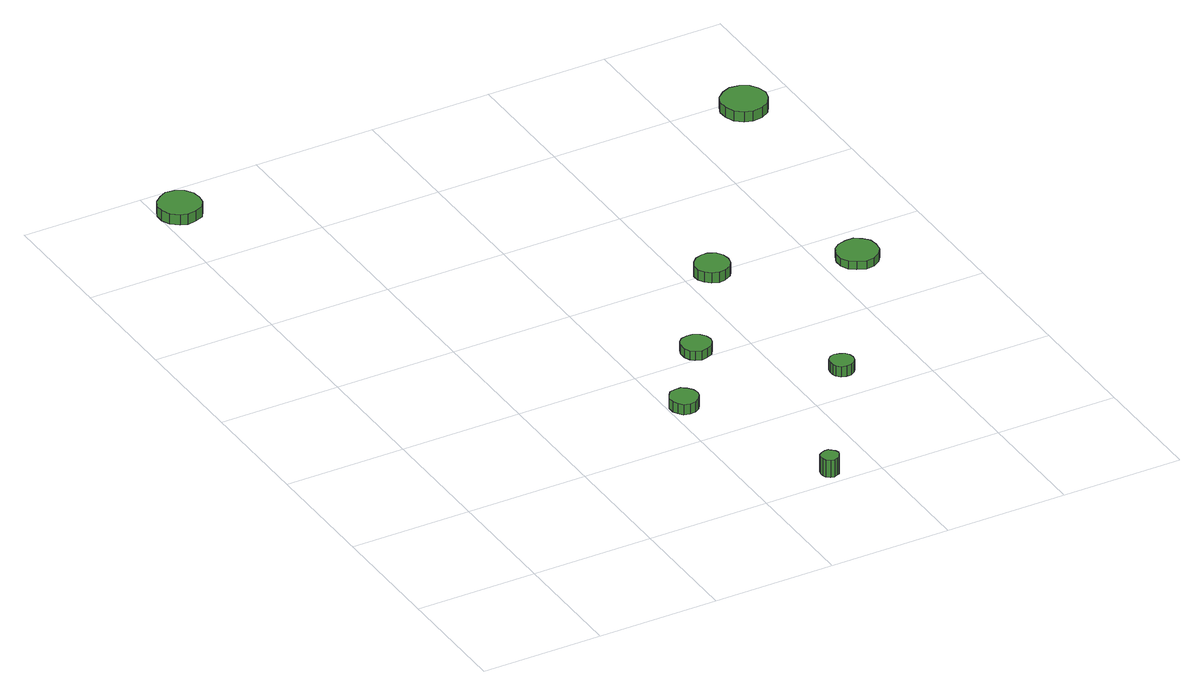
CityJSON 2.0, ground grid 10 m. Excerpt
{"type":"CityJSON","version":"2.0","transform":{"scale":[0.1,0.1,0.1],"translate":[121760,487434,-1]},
"CityObjects":{
"tree1":{"type":"SolitaryVegetationObject","attributes":{"function":"something"}},
"tree2":{"type":"SolitaryVegetationObject","attributes":{"function":"something"},"geometry":[{"type":"MultiSurface","lod":"1","boundaries":[[[0,1,2,3,4,5,6,7,8,9,10,11,12,13,14]],[[15,16,17,18,19,20,21,22,23,24,25,26,27,28,29]],[[0,29,28,1]],[[1,28,27,2]],[[2,27,26,3]],[[3,26,25,4]],[[4,25,24,5]],[[5,24,23,6]],[[6,23,22,7]],[[7,22,21,8]],[[8,21,20,9]],[[9,20,19,10]],[[10,19,18,11]],[[11,18,17,12]],[[12,17,16,13]],[[13,16,15,14]],[[14,15,29,0]]]}]},
"tree3":{"type":"SolitaryVegetationObject","attributes":{"function":"something"}},
"tree4":{"type":"SolitaryVegetationObject","attributes":{"function":"something"},"geometry":[{"type":"MultiSurface","lod":"1","boundaries":[[[30,31,32,33,34,35,36,37,38,39,40,41,42,43,44]],[[45,46,47,48,49,50,51,52,53,54,55,56,57,58,59]],[[30,59,58,31]],[[31,58,57,32]],[[32,57,56,33]],[[33,56,55,34]],[[34,55,54,35]],[[35,54,53,36]],[[36,53,52,37]],[[37,52,51,38]],[[38,51,50,39]],[[39,50,49,40]],[[40,49,48,41]],[[41,48,47,42]],[[42,47,46,43]],[[43,46,45,44]],[[44,45,59,30]]]}]},
"tree5":{"type":"SolitaryVegetationObject","attributes":{"function":"something"},"geometry":[{"type":"MultiSurface","lod":"1","boundaries":[[[60,61,62,63,64,65,66,67,68,69,70,71,72,73,74]],[[75,76,77,78,79,80,81,82,83,84,85,86,87,88,89]],[[60,89,88,61]],[[61,88,87,62]],[[62,87,86,63]],[[63,86,85,64]],[[64,85,84,65]],[[65,84,83,66]],[[66,83,82,67]],[[67,82,81,68]],[[68,81,80,69]],[[69,80,79,70]],[[70,79,78,71]],[[71,78,77,72]],[[72,77,76,73]],[[73,76,75,74]],[[74,75,89,60]]]}]},
"tree6":{"type":"SolitaryVegetationObject","attributes":{"function":"something"},"geometry":[{"type":"MultiSurface","lod":"1","boundaries":[[[90,91,92,93,94,95,96,97,98,99,100,101,102,103,104]],[[105,106,107,108,109,110,111,112,113,114,115,116,117,118,119]],[[90,119,118,91]],[[91,118,117,92]],[[92,117,116,93]],[[93,116,115,94]],[[94,115,114,95]],[[95,114,113,96]],[[96,113,112,97]],[[97,112,111,98]],[[98,111,110,99]],[[99,110,109,100]],[[100,109,108,101]],[[101,108,107,102]],[[102,107,106,103]],[[103,106,105,104]],[[104,105,119,90]]]}]},
"tree7":{"type":"SolitaryVegetationObject","attributes":{"function":"something"},"geometry":[{"type":"MultiSurface","lod":"1","boundaries":[[[120,121,122,123,124,125,126,127,128,129,130,131,132,133,134]],[[135,136,137,138,139,140,141,142,143,144,145,146,147,148,149]],[[120,149,148,121]],[[121,148,147,122]],[[122,147,146,123]],[[123,146,145,124]],[[124,145,144,125]],[[125,144,143,126]],[[126,143,142,127]],[[127,142,141,128]],[[128,141,140,129]],[[129,140,139,130]],[[130,139,138,131]],[[131,138,137,132]],[[132,137,136,133]],[[133,136,135,134]],[[134,135,149,120]]]}]},
"tree8":{"type":"SolitaryVegetationObject","attributes":{"function":"something"},"geometry":[{"type":"MultiSurface","lod":"1","boundaries":[[[150,151,152,153,154,155,156,157,158,159,160,161,162,163,164]],[[165,166,167,168,169,170,171,172,173,174,175,176,177,178,179]],[[150,179,178,151]],[[151,178,177,152]],[[152,177,176,153]],[[153,176,175,154]],[[154,175,174,155]],[[155,174,173,156]],[[156,173,172,157]],[[157,172,171,158]],[[158,171,170,159]],[[159,170,169,160]],[[160,169,168,161]],[[161,168,167,162]],[[162,167,166,163]],[[163,166,165,164]],[[164,165,179,150]]]}]},
"tree9":{"type":"SolitaryVegetationObject","attributes":{"function":"something"},"geometry":[{"type":"MultiSurface","lod":"1","boundaries":[[[180,181,182,183,184,185,186,187,188,189,190,191,192,193,194]],[[195,196,197,198,199,200,201,202,203,204,205,206,207,208,209]],[[180,209,208,181]],[[181,208,207,182]],[[182,207,206,183]],[[183,206,205,184]],[[184,205,204,185]],[[185,204,203,186]],[[186,203,202,187]],[[187,202,201,188]],[[188,201,200,189]],[[189,200,199,190]],[[190,199,198,191]],[[191,198,197,192]],[[192,197,196,193]],[[193,196,195,194]],[[194,195,209,180]]]}]},
"tree10":{"type":"SolitaryVegetationObject","attributes":{"function":"something"}},
"tree11":{"type":"SolitaryVegetationObject","attributes":{"function":"something"},"geometry":[{"type":"MultiSurface","lod":"1","boundaries":[[[210,211,212,213,214,215,216,217,218,219,220,221,222,223,224]],[[225,226,227,228,229,230,231,232,233,234,235,236,237,238,239]],[[210,239,238,211]],[[211,238,237,212]],[[212,237,236,213]],[[213,236,235,214]],[[214,235,234,215]],[[215,234,233,216]],[[216,233,232,217]],[[217,232,231,218]],[[218,231,230,219]],[[219,230,229,220]],[[220,229,228,221]],[[221,228,227,222]],[[222,227,226,223]],[[223,226,225,224]],[[224,225,239,210]]]}]}
},
"vertices":[
[34,570,16],[33,577,16],[29,583,16],[22,587,16],[15,588,16],[9,585,16],[3,580,16],[0,574,16],[0,567,16],[3,560,16],[9,555,16],[15,553,16],[22,554,16],[29,557,16],[33,563,16],[33,563,7],[29,557,7],[22,554,7],[15,553,7],[9,555,7],[3,560,7],[0,567,7],[0,574,7],[3,580,7],[9,585,7],[15,588,7],[22,587,7],[29,583,7],[33,577,7],[34,570,7],
[225,148,16],[224,153,16],[221,157,16],[217,160,16],[212,160,16],[207,159,16],[204,155,16],[202,151,16],[202,146,16],[204,142,16],[207,138,16],[212,137,16],[217,137,16],[221,140,16],[224,144,16],[224,144,7],[221,140,7],[217,137,7],[212,137,7],[207,138,7],[204,142,7],[202,146,7],[202,151,7],[204,155,7],[207,159,7],[212,160,7],[217,160,7],[221,157,7],[224,153,7],[225,148,7],
[271,15,22],[270,18,22],[268,20,22],[266,22,22],[263,22,22],[260,21,22],[257,19,22],[256,16,22],[256,13,22],[257,10,22],[260,8,22],[263,7,22],[266,8,22],[268,9,22],[270,12,22],[270,12,7],[268,9,7],[266,8,7],[263,7,7],[260,8,7],[257,10,7],[256,13,7],[256,16,7],[257,19,7],[260,21,7],[263,22,7],[266,22,7],[268,20,7],[270,18,7],[271,15,7],
[271,210,15],[270,215,15],[267,219,15],[262,222,15],[257,222,15],[252,221,15],[249,218,15],[247,213,15],[247,208,15],[249,203,15],[252,200,15],[257,198,15],[262,199,15],[267,201,15],[270,206,15],[270,206,7],[267,201,7],[262,199,7],[257,198,7],[252,200,7],[249,203,7],[247,208,7],[247,213,7],[249,218,7],[252,221,7],[257,222,7],[262,222,7],[267,219,7],[270,215,7],[271,210,7],
[351,134,16],[350,138,16],[348,141,16],[344,143,16],[340,144,16],[336,143,16],[333,140,16],[332,136,16],[332,132,16],[333,129,16],[336,126,16],[340,125,16],[344,125,16],[348,127,16],[350,130,16],[350,130,7],[348,127,7],[344,125,7],[340,125,7],[336,126,7],[333,129,7],[332,132,7],[332,136,7],[333,140,7],[336,143,7],[340,144,7],[344,143,7],[348,141,7],[350,138,7],[351,134,7],
[337,300,16],[336,306,16],[333,311,16],[327,314,16],[322,314,16],[316,312,16],[312,308,16],[309,303,16],[309,297,16],[312,292,16],[316,288,16],[322,286,16],[327,287,16],[333,290,16],[336,294,16],[336,294,7],[333,290,7],[327,287,7],[322,286,7],[316,288,7],[312,292,7],[309,297,7],[309,303,7],[312,308,7],[316,312,7],[322,314,7],[327,314,7],[333,311,7],[336,306,7],[337,300,7],
[445,265,14],[444,272,14],[440,277,14],[434,281,14],[427,281,14],[420,279,14],[415,275,14],[412,268,14],[412,261,14],[415,255,14],[420,251,14],[427,248,14],[434,249,14],[440,253,14],[444,258,14],[444,258,7],[440,253,7],[434,249,7],[427,248,7],[420,251,7],[415,255,7],[412,261,7],[412,268,7],[415,275,7],[420,279,7],[427,281,7],[434,281,7],[440,277,7],[444,272,7],[445,265,7],
[476,488,16],[474,496,16],[470,502,16],[463,506,16],[455,507,16],[448,504,16],[442,499,16],[439,492,16],[439,485,16],[442,477,16],[448,472,16],[455,470,16],[463,471,16],[470,475,16],[474,481,16],[474,481,7],[470,475,7],[463,471,7],[455,470,7],[448,472,7],[442,477,7],[439,485,7],[439,492,7],[442,499,7],[448,504,7],[455,507,7],[463,506,7],[470,502,7],[474,496,7],[476,488,7]
]}
